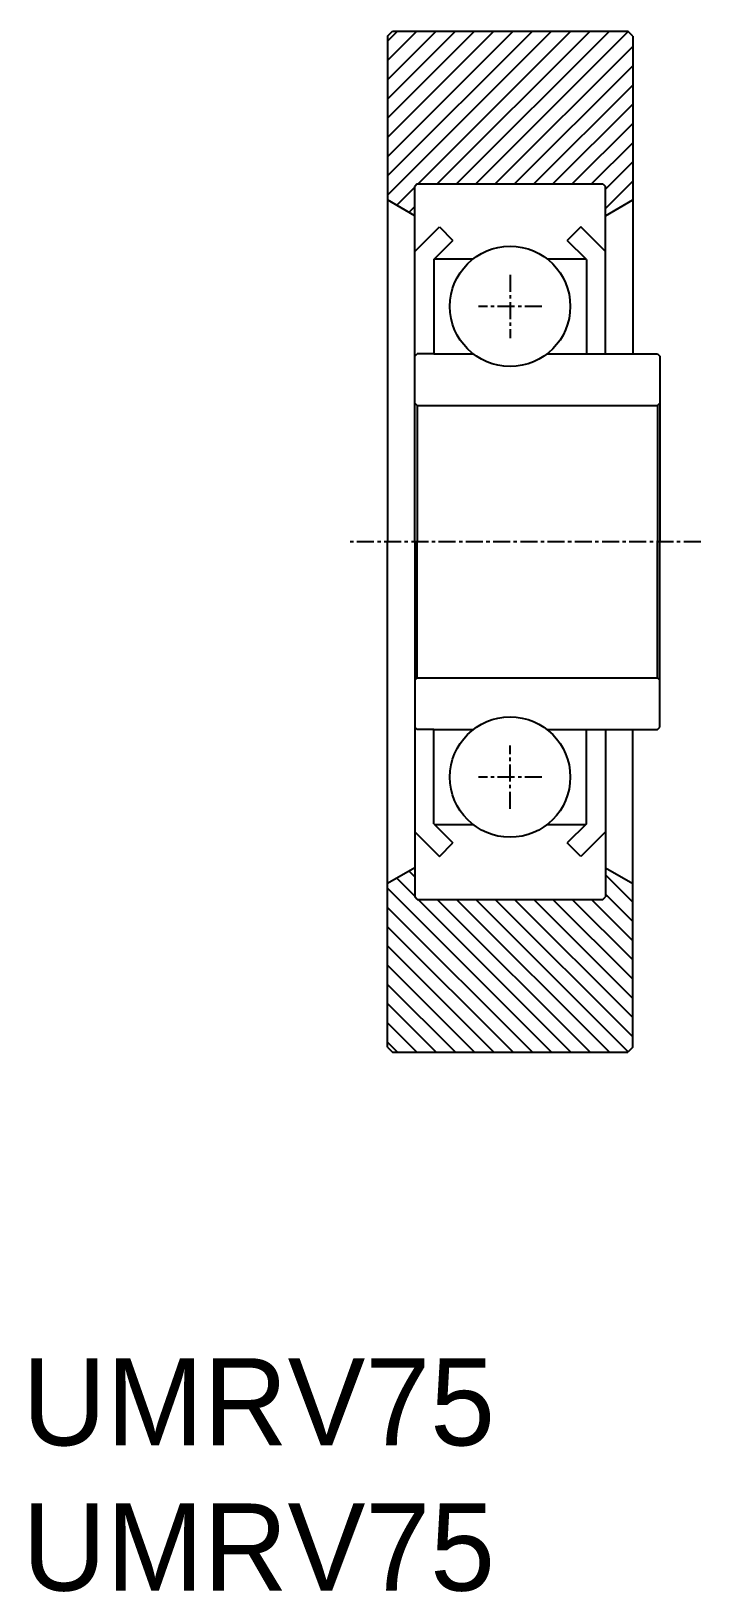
# Model space of a CAD drawing. Extents: x -76 to -27, y -38 to 77.
import ezdxf

# ---------------------------------------------------------------- set-up
doc = ezdxf.new("R2010")
doc.units = 0
doc.linetypes.add('CENTER', pattern=[2, 1.25, -0.25, 0.25, -0.25])
doc.layers.get('0').update_dxf_attribs({"linetype": 'CONTINUOUS'})
doc.layers.add('CENTER', color=1, linetype='CENTER')

# ---------------------------------------------------------------- blocks, each defined once
blk = doc.blocks.new('*X4')
at = {"color": 0, "linetype": 'CONTINUOUS'}
for p, q in [((-49.58, 64.97), (-37.53, 77.02)), ((-49.58, 66.39), (-38.94, 77.02)), ((-49.58, 67.8), (-40.36, 77.02)), ((-49.58, 69.22), (-41.77, 77.02)), ((-49.58, 70.63), (-43.19, 77.02)), ((-49.58, 72.04), (-44.6, 77.02)), ((-49.58, 73.46), (-46.01, 77.02)), ((-49.58, 74.87), (-47.43, 77.02)), ((-49.58, 76.29), (-48.84, 77.02)), ((-47.34, 65.8), (-36.12, 77.02)), ((-45.93, 65.8), (-34.7, 77.02)), ((-44.51, 65.8), (-33.29, 77.02)), ((-43.1, 65.8), (-31.91, 76.99)), ((-41.68, 65.8), (-31.58, 75.9)), ((-40.27, 65.8), (-31.58, 74.49)), ((-38.85, 65.8), (-31.58, 73.07)), ((-37.44, 65.8), (-31.58, 71.66)), ((-36.03, 65.8), (-31.58, 70.25)), ((-34.61, 65.8), (-31.58, 68.83)), ((-33.58, 65.42), (-31.58, 67.42)), ((-48.9, 64.24), (-47.58, 65.56)), ((-33.58, 64), (-31.58, 66)), ((-48, 63.72), (-47.58, 64.14))]:
    blk.add_line(p, q, dxfattribs=at)
blk = doc.blocks.new('*X5')
at = {"color": 0, "linetype": 'CONTINUOUS'}
for p, q in [((-48, 15.33), (-47.58, 14.9)), ((-33.58, 15.04), (-31.58, 13.04)), ((-49.58, 14.07), (-37.53, 2.02)), ((-48.9, 14.81), (-47.58, 13.49)), ((-49.58, 12.66), (-38.94, 2.02)), ((-47.34, 13.25), (-36.12, 2.02)), ((-45.93, 13.25), (-34.7, 2.02)), ((-44.51, 13.25), (-33.29, 2.02)), ((-43.1, 13.25), (-31.91, 2.05)), ((-41.68, 13.25), (-31.58, 3.14)), ((-40.27, 13.25), (-31.58, 4.56)), ((-38.85, 13.25), (-31.58, 5.97)), ((-37.44, 13.25), (-31.58, 7.38)), ((-36.03, 13.25), (-31.58, 8.8)), ((-34.61, 13.25), (-31.58, 10.21)), ((-33.58, 13.63), (-31.58, 11.63)), ((-49.58, 11.24), (-40.36, 2.02)), ((-49.58, 9.83), (-41.77, 2.02)), ((-49.58, 8.41), (-43.19, 2.02)), ((-49.58, 7), (-44.6, 2.02)), ((-49.58, 5.59), (-46.01, 2.02)), ((-49.58, 4.17), (-47.43, 2.02)), ((-49.58, 2.76), (-48.84, 2.02))]:
    blk.add_line(p, q, dxfattribs=at)

msp = doc.modelspace()

# ---------------------------------------------------------------- linework, layer by layer
at = {"color": 7, "linetype": 'CONTINUOUS'}
for p, q in [((-49.58, 76.66), (-49.22, 77.02)), ((-49.22, 77.02), (-31.94, 77.02)), ((-31.58, 76.66), (-31.94, 77.02)), ((-49.58, 76.66), (-49.58, 39.52)), ((-31.58, 76.66), (-31.58, 53.32)), ((-47.4, 65.8), (-47.58, 65.62)), ((-47.58, 60.83), (-47.58, 65.62)), ((-47.4, 65.8), (-33.76, 65.8)), ((-33.76, 65.8), (-33.58, 65.62)), ((-33.58, 60.83), (-33.58, 65.62)), ((-47.58, 63.47), (-49.58, 64.63)), ((-33.58, 63.47), (-31.58, 64.63)), ((-47.58, 60.83), (-45.77, 62.64)), ((-45.77, 62.64), (-44.78, 61.65)), ((-35.39, 62.64), (-36.38, 61.65)), ((-33.58, 60.83), (-35.39, 62.64)), ((-47.58, 53.32), (-47.58, 60.83)), ((-46.18, 60.25), (-44.78, 61.65)), ((-34.98, 60.25), (-36.38, 61.65)), ((-33.58, 53.32), (-33.58, 60.83)), ((-46.18, 60.25), (-46.18, 53.32)), ((-46.13, 60.3), (-43.29, 60.3)), ((-37.87, 60.3), (-35.02, 60.3)), ((-34.98, 60.25), (-34.98, 53.32)), ((-47.58, 39.52), (-47.58, 53.99)), ((-47.58, 53.14), (-47.4, 53.32)), ((-46.18, 53.32), (-47.4, 53.32)), ((-46.18, 53.32), (-43.29, 53.32)), ((-37.87, 53.32), (-34.98, 53.32)), ((-34.98, 53.32), (-33.58, 53.32)), ((-33.58, 53.32), (-29.76, 53.32)), ((-29.76, 53.32), (-29.58, 53.14)), ((-29.58, 53.14), (-29.58, 49.52)), ((-47.4, 49.52), (-47.58, 49.7)), ((-47.4, 49.52), (-47.4, 39.52)), ((-47.4, 49.52), (-29.76, 49.52)), ((-29.76, 49.52), (-29.58, 49.7)), ((-29.76, 49.52), (-29.76, 39.52)), ((-29.58, 49.52), (-29.58, 39.52)), ((-49.58, 2.38), (-49.58, 39.52)), ((-47.58, 39.52), (-47.58, 25.05)), ((-47.4, 29.52), (-47.4, 39.52)), ((-29.76, 29.52), (-29.76, 39.52)), ((-29.58, 29.52), (-29.58, 39.52)), ((-47.4, 29.52), (-47.58, 29.34)), ((-47.4, 29.52), (-29.76, 29.52)), ((-29.76, 29.52), (-29.58, 29.34)), ((-29.58, 25.9), (-29.58, 29.52)), ((-47.58, 25.9), (-47.4, 25.72)), ((-47.58, 25.72), (-47.58, 18.21)), ((-46.18, 25.72), (-47.4, 25.72)), ((-46.18, 25.72), (-43.29, 25.72)), ((-46.18, 18.79), (-46.18, 25.72)), ((-37.87, 25.72), (-34.98, 25.72)), ((-34.98, 25.72), (-33.58, 25.72)), ((-34.98, 18.79), (-34.98, 25.72)), ((-33.58, 25.72), (-33.58, 18.21)), ((-33.58, 25.72), (-29.76, 25.72)), ((-31.58, 2.38), (-31.58, 25.72)), ((-29.76, 25.72), (-29.58, 25.9)), ((-46.18, 18.79), (-44.78, 17.39)), ((-46.13, 18.75), (-43.29, 18.75)), ((-37.87, 18.75), (-35.02, 18.75)), ((-34.98, 18.79), (-36.38, 17.39)), ((-47.58, 18.21), (-45.77, 16.4)), ((-47.58, 18.21), (-47.58, 13.43)), ((-45.77, 16.4), (-44.78, 17.39)), ((-35.39, 16.4), (-36.38, 17.39)), ((-33.58, 18.21), (-35.39, 16.4)), ((-33.58, 18.21), (-33.58, 13.43)), ((-47.58, 15.57), (-49.58, 14.42)), ((-33.58, 15.57), (-31.58, 14.42)), ((-47.4, 13.25), (-47.58, 13.43)), ((-47.4, 13.25), (-33.76, 13.25)), ((-33.76, 13.25), (-33.58, 13.43)), ((-49.58, 2.38), (-49.22, 2.02)), ((-31.58, 2.38), (-31.94, 2.02)), ((-49.22, 2.02), (-31.94, 2.02))]:
    msp.add_line(p, q, dxfattribs=at)
for centre in [(-40.58, 56.81), (-40.58, 22.23)]:
    msp.add_circle(centre, 4.42, dxfattribs=at)
at = {"layer": 'CENTER', "color": 1, "linetype": 'CENTER'}
for p, q in [((-40.58, 59.13), (-40.58, 54.48)), ((-38.25, 56.81), (-42.9, 56.81)), ((-26.58, 39.52), (-52.58, 39.52)), ((-40.58, 19.91), (-40.58, 24.56)), ((-38.25, 22.23), (-42.9, 22.23))]:
    msp.add_line(p, q, dxfattribs=at)

# ---------------------------------------------------------------- block references
at = {"color": 3, "linetype": 'CONTINUOUS'}
for name in ['*X4', '*X5']:
    msp.add_blockref(name, (0, 0), dxfattribs=at)

# ---------------------------------------------------------------- texts
at = {"color": 7, "linetype": 'CONTINUOUS'}
for p in [(-76.41, -26.86), (-76.41, -37.53)]:
    msp.add_text('UMRV75', height=6.4, dxfattribs=at).set_placement(p)

doc.saveas('drawing.dxf')
